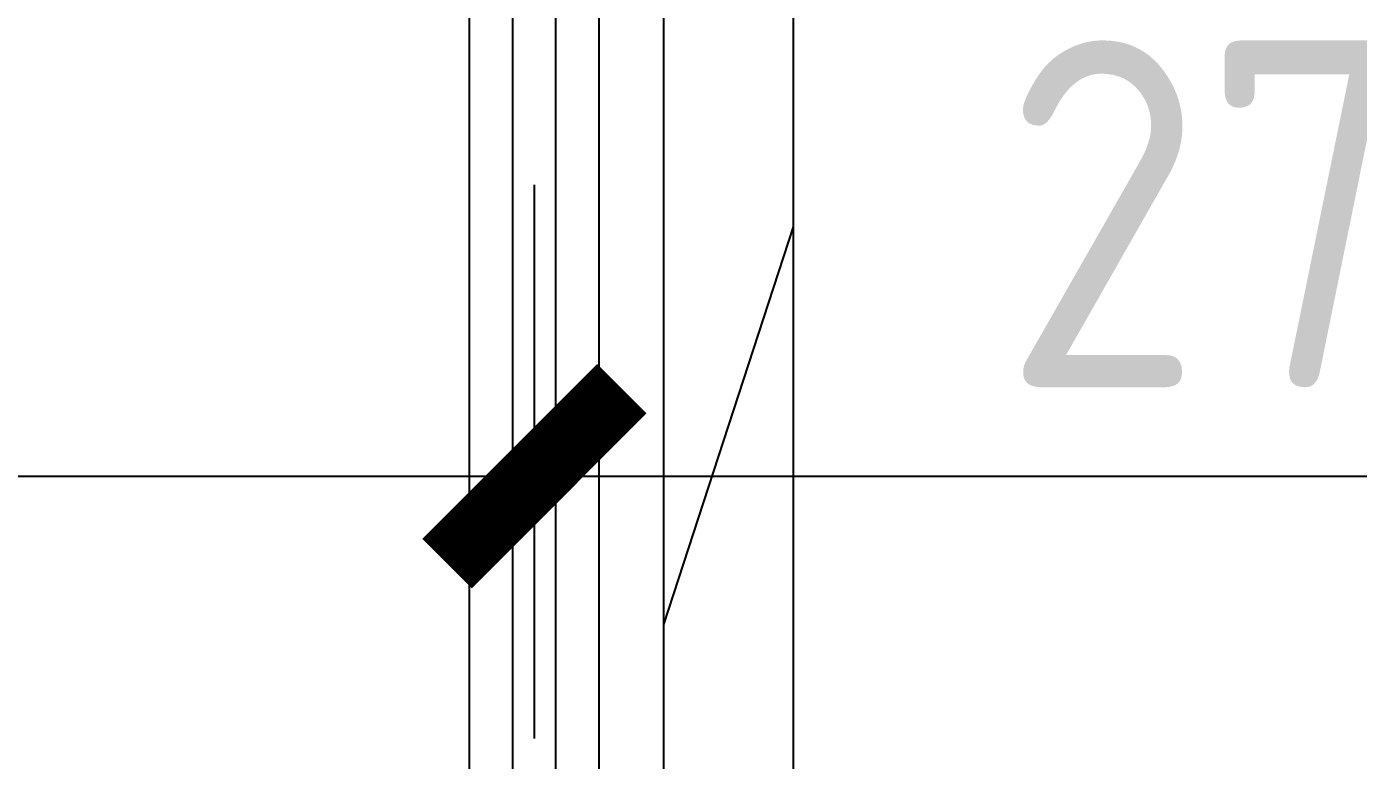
# Model space of a CAD drawing. Header units: inches. Extents: x 0 to 1813292486, y 0 to 3473589894.
# Drawn here: x 600419302 to 600421359, y 3473257734 to 3473258867 of the extents above; entities that cross this region are included whole.
import ezdxf

# ---------------------------------------------------------------- set-up
doc = ezdxf.new("R2010")
doc.units = ezdxf.units.IN
doc.header["$LTSCALE"] = 1000
doc.header["$MEASUREMENT"] = 0
for name, color, linetype in [('A-Anno-Note', 241, 'Continuous'), ('AX-MALL-DIM-P02$0$A-Anno-Dims', 3, 'Continuous'), ('AX-MALL-P02-200$0$A-Anno-Note', 241, 'Continuous'), ('AX-MALL-WALL-P02$0$A-Anno-Note', 241, 'Continuous'), ('AX-MALL-WALL-P02-QT$0$A-Curt', 151, 'Continuous'), ('AX-MALL-WALL-P02-QT$0$A-Wall', 2, 'Continuous'), ('AX-MALL-WALL-P02-QT$0$A-Wall-Patt', 13, 'Continuous')]:
    doc.layers.add(name, color=color, linetype=linetype)
doc.styles.add('AX-MALL-DIM-P02$0$_TCH_DIM_T3', font='gbenor.shx')
doc.dimstyles.new('AX-MALL-DIM-P02$0$_TCH_ARCH&&180', dxfattribs={"dimtxt": 535.5, "dimasz": 270, "dimexe": 450, "dimexo": 450, "dimgap": 137.25, "dimtad": 1, "dimdec": 0, "dimzin": 0, "dimdsep": 46, "dimtxsty": 'AX-MALL-DIM-P02$0$_TCH_DIM_T3', "dimblk": 'AX-MALL-DIM-P02$0$_ArchTick', "dimcen": 0.09, "dimclrt": 7, "dimazin": 2, "dimtfac": 1, "dimtdec": 0, "dimtix": 1, "dimtmove": 2, "dimatfit": 3, "dimfxl": 500, "dimtolj": 1, "dimtzin": 0, "dimarcsym": 0})

# ---------------------------------------------------------------- blocks, each defined once
blk = doc.blocks.new('AX-MALL-WALL-P02-QT')
at = {"layer": 'AX-MALL-WALL-P02-QT$0$A-Wall-Patt'}
h = blk.add_hatch(dxfattribs=at)
h.set_pattern_fill('普通砖', color=256, scale=200, style=0)
h.set_pattern_definition([(45, (0, 359.0227), (-353.55353201463, 353.55353201463), [])])
h.paths.add_polyline_path([(600249483.1579337, 3473169994.739927), (600249600.1396037, 3473170022.303186), (600254746.3368306, 3473183836.509547), (600254558.9192011, 3473183906.328114), (600249412.7219745, 3473170092.121753)])
at = {"layer": 'AX-MALL-WALL-P02-QT$0$A-Curt'}
for p, q in [((600249131.5955305, 3473170196.849602), (600254277.7927575, 3473184011.055964)), ((600249194.0680735, 3473170173.576747), (600254340.2653009, 3473183987.783108)), ((600249256.5406166, 3473170150.303891), (600254402.7378439, 3473183964.510252)), ((600249319.0131598, 3473170127.031036), (600254465.210387, 3473183941.237397))]:
    blk.add_line(p, q, dxfattribs=at)
at = {"layer": 'AX-MALL-WALL-P02-QT$0$A-Wall'}
for p, q in [((600249412.7219745, 3473170092.121753), (600254558.9192011, 3473183906.328114)), ((600249600.1396037, 3473170022.303186), (600254746.3368306, 3473183836.509547))]:
    blk.add_line(p, q, dxfattribs=at)
blk = doc.blocks.new('AX-MALL-WALL-P02')
at = {"layer": 'AX-MALL-WALL-P02$0$A-Anno-Note'}
blk.add_blockref('AX-MALL-WALL-P02-QT', (0, 0), dxfattribs=at)
blk = doc.blocks.new('AX-MALL-DIM-P02$0$_ArchTick')
at = {"color": 0, "linetype": 'ByBlock', "const_width": 0.4}
blk.add_lwpolyline([(-0.5, -0.5), (0.5, 0.5)], dxfattribs=at)
blk = doc.blocks.new('*D487')
at = {"layer": 'AX-MALL-DIM-P02$0$A-Anno-Dims', "color": 0, "lineweight": -2, "transparency": 16777216}
for p, q in [((600248316.6898774, 3473170873.923285), (600248615.2265087, 3473171675.300779)), ((600249347.486836, 3473170489.921171), (600249646.0234673, 3473171291.298665)), ((600248458.1347345, 3473171253.611113), (600249488.9316931, 3473170869.608999))]:
    blk.add_line(p, q, dxfattribs=at)
at = {"layer": 'AX-MALL-DIM-P02$0$A-Anno-Dims', "color": 0, "lineweight": -2, "transparency": 16777216, "xscale": 270, "yscale": 270, "zscale": 270}
for p, rotation in [((600248458.1347345, 3473171253.611113), 159.5681613092883), ((600249488.9316931, 3473170869.608999), 339.5681613092883)]:
    blk.add_blockref('AX-MALL-DIM-P02$0$_ArchTick', p, dxfattribs=dict(at, rotation=rotation))
at = {"layer": 'AX-MALL-DIM-P02$0$A-Anno-Dims', "color": 7, "transparency": 16777216, "insert": (600247990.237235, 3473172158.925604), "char_height": 535.5, "attachment_point": 5, "rotation": 339.5681613092883, "style": 'AX-MALL-DIM-P02$0$_TCH_DIM_T3'}
blk.add_mtext('\\A1;1100', dxfattribs=at)
blk = doc.blocks.new('*D488')
at = {"layer": 'AX-MALL-DIM-P02$0$A-Anno-Dims', "color": 0, "lineweight": -2, "transparency": 16777216}
for p, q in [((600249347.486836, 3473170489.921171), (600249646.0234675, 3473171291.298665)), ((600249488.9316933, 3473170869.608999), (600252019.0696893, 3473169927.058353)), ((600251877.6248319, 3473169547.370525), (600252176.1614635, 3473170348.748019))]:
    blk.add_line(p, q, dxfattribs=at)
at = {"layer": 'AX-MALL-DIM-P02$0$A-Anno-Dims', "color": 0, "lineweight": -2, "transparency": 16777216, "xscale": 270, "yscale": 270, "zscale": 270}
for p, rotation in [((600249488.9316933, 3473170869.608999), 159.5681613019881), ((600252019.0696893, 3473169927.058353), 339.5681613019881)]:
    blk.add_blockref('AX-MALL-DIM-P02$0$_ArchTick', p, dxfattribs=dict(at, rotation=rotation))
at = {"layer": 'AX-MALL-DIM-P02$0$A-Anno-Dims', "color": 7, "transparency": 16777216, "insert": (600250895.383288, 3473170777.854375), "char_height": 535.5, "attachment_point": 5, "rotation": 339.56816130198814, "style": 'AX-MALL-DIM-P02$0$_TCH_DIM_T3'}
blk.add_mtext('\\A1;2700', dxfattribs=at)
blk = doc.blocks.new('AX-MALL-DIM-P02')
at = {"layer": 'AX-MALL-DIM-P02$0$A-Anno-Dims'}
dim = blk.add_linear_dim(base=(600249488.9316931, 3473170869.608999), p1=(600248159.598103, 3473170452.233619), p2=(600249190.3950617, 3473170068.231505), angle=339.5681612860138, dimstyle='AX-MALL-DIM-P02$0$_TCH_ARCH&&180', dxfattribs=at)
dim.commit()
dim.dimension.update_dxf_attribs({"geometry": '*D487', "text_midpoint": (600247990.237235, 3473172158.925604), "dimtype": 129})
dim = blk.add_aligned_dim(p1=(600249190.3950616, 3473170068.231505), p2=(600251720.5330577, 3473169125.680859), distance=855.1783486854017, dimstyle='AX-MALL-DIM-P02$0$_TCH_ARCH&&180', dxfattribs=at)
dim.commit()
dim.dimension.update_dxf_attribs({"geometry": '*D488', "text_midpoint": (600250895.383288, 3473170777.854375)})
blk = doc.blocks.new('AX-MALL-P02-200')
at = {"layer": 'AX-MALL-P02-200$0$A-Anno-Note'}
blk.add_blockref('AX-MALL-WALL-P02', (0, 0), dxfattribs=at)
blk.add_blockref('AX-MALL-DIM-P02', (0, 0), dxfattribs=at)

msp = doc.modelspace()

# ---------------------------------------------------------------- block references
at = {"layer": 'A-Anno-Note', "rotation": 20.43183869077545}
msp.add_blockref('AX-MALL-P02-200', (1250392458.527329, 9048125.682563305), dxfattribs=at)

doc.saveas('drawing.dxf')
